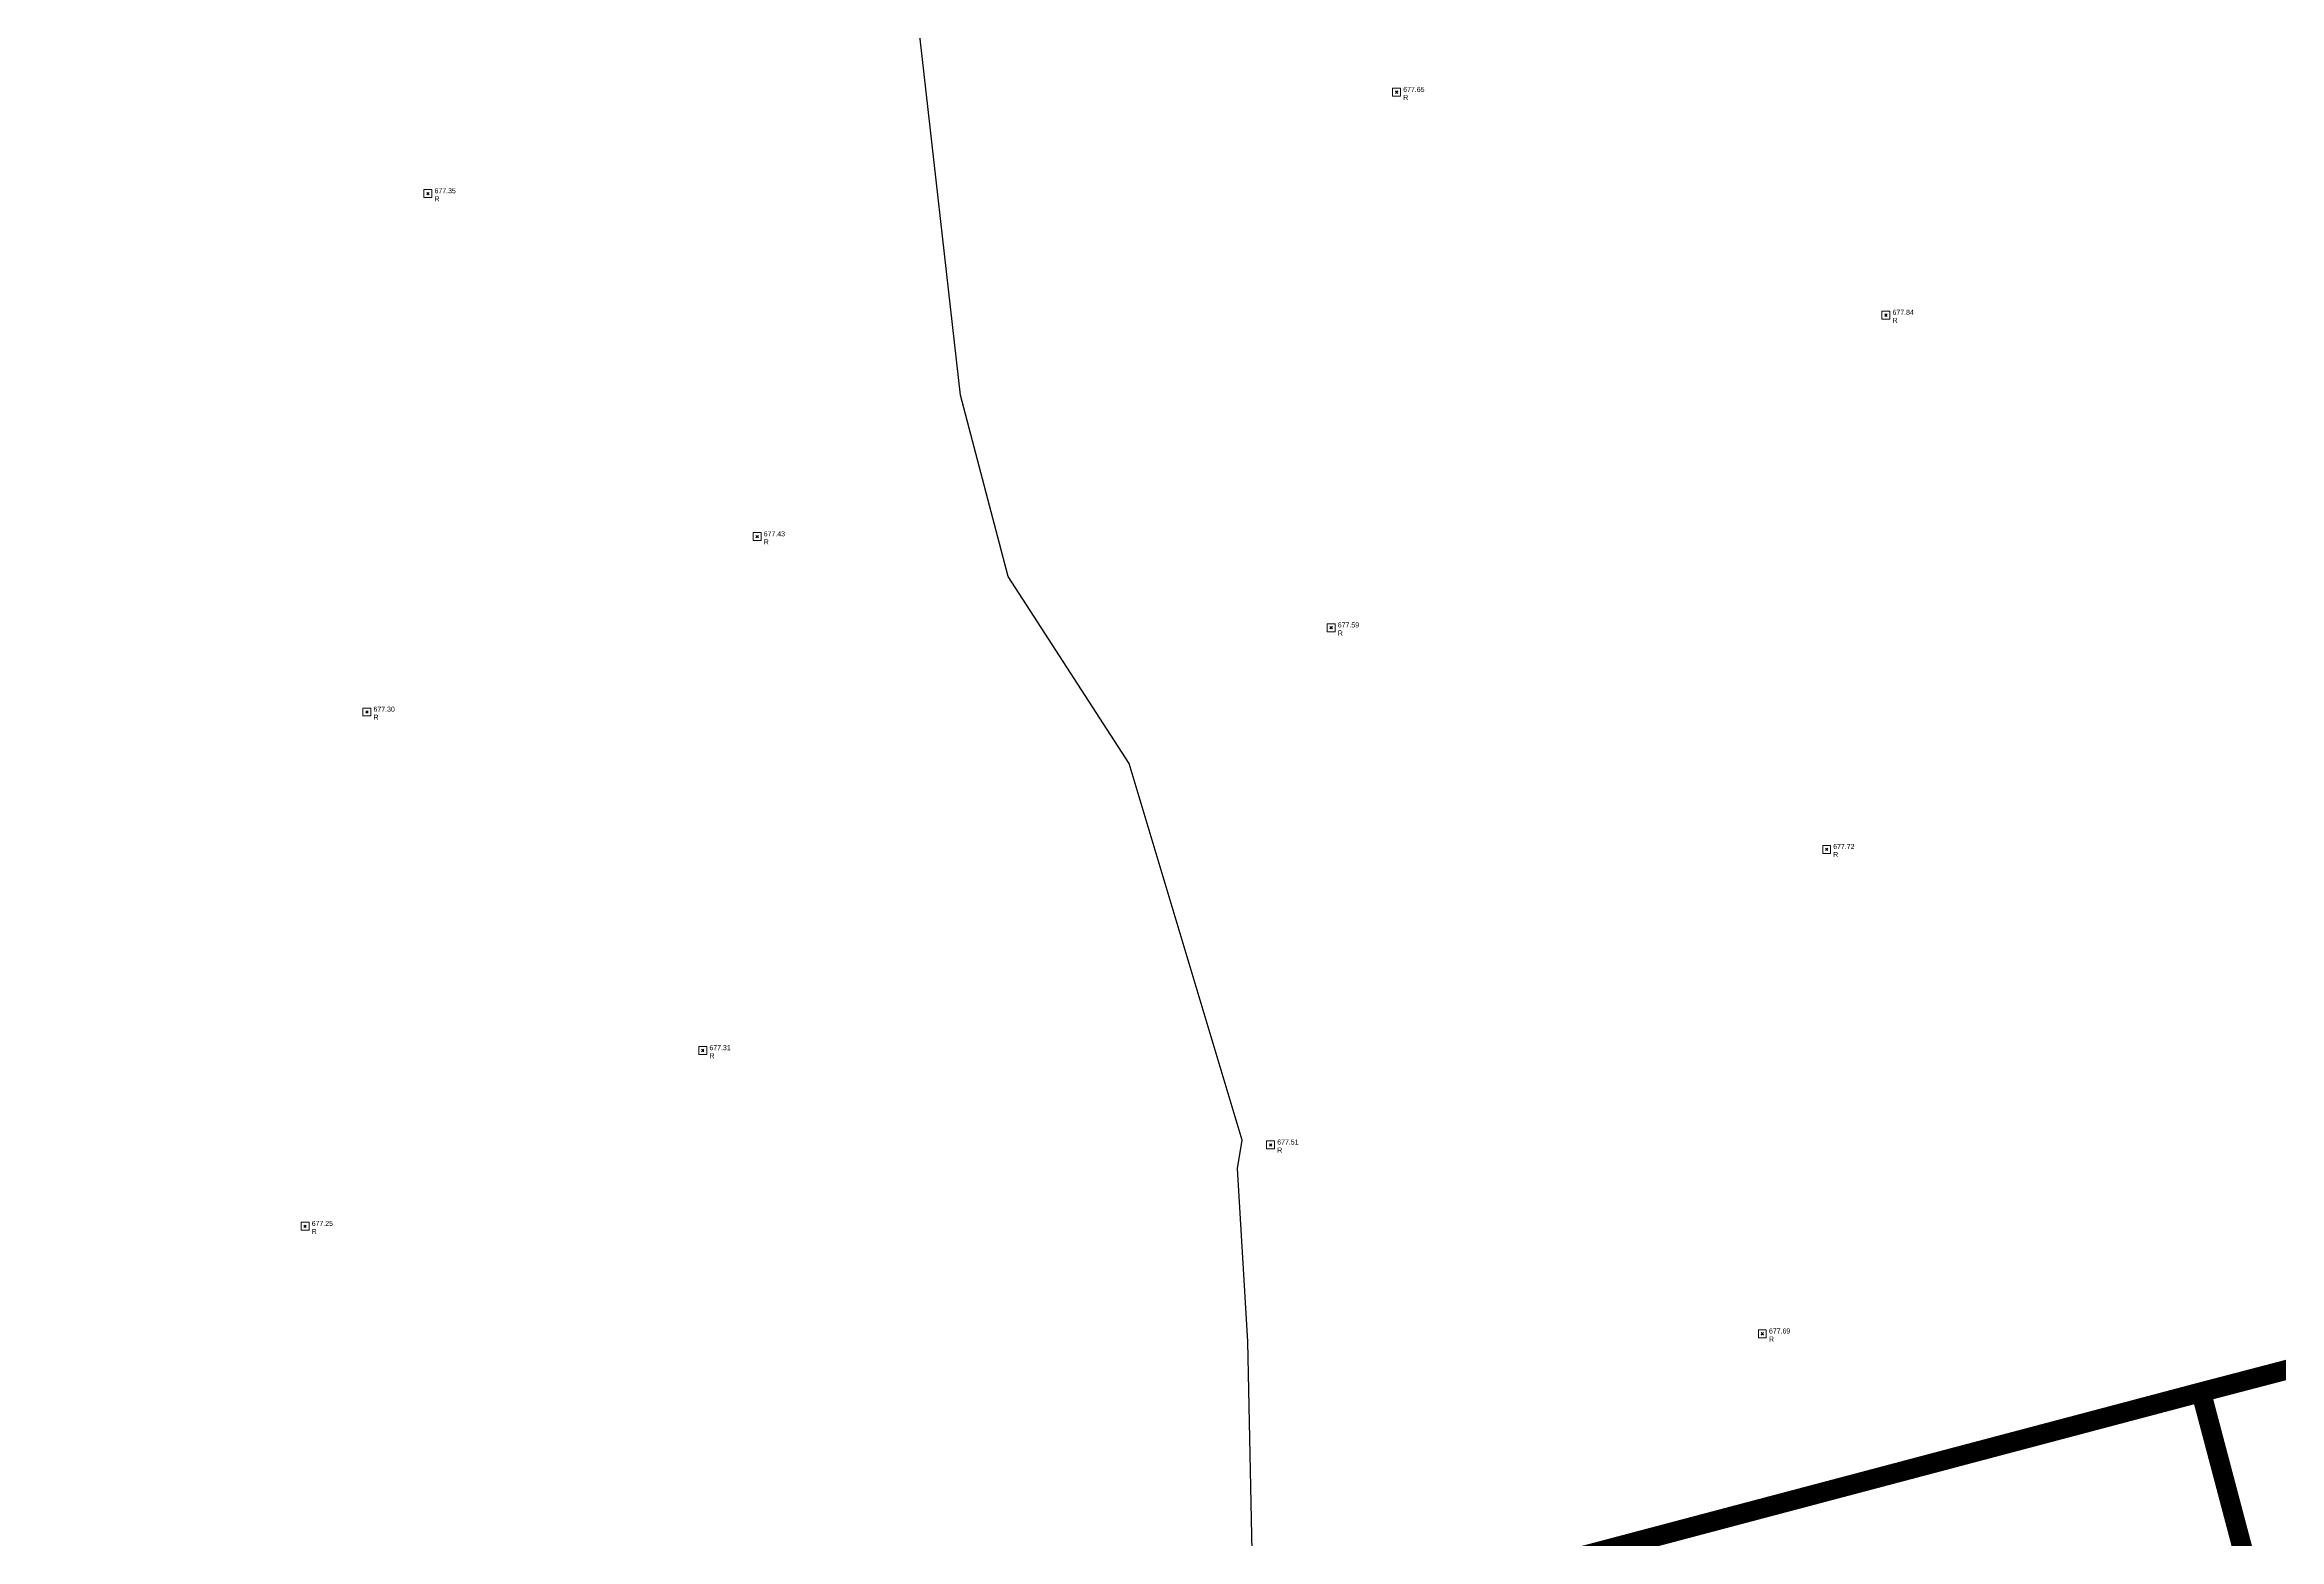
# Model space of a CAD drawing. Extents: x 350769 to 354978, y 6304672 to 6307963.
# Drawn here: x 352416 to 352472.4, y 6305642.5 to 6305680.2 of the extents above; entities that cross this region are included whole.
import ezdxf

# ---------------------------------------------------------------- set-up
doc = ezdxf.new("R2010")
doc.units = 0
doc.header["$PDMODE"] = 35
doc.header["$PDSIZE"] = 0.03
doc.linetypes.add('CONTINUOS', pattern=[0])
doc.linetypes.add('DASHDOT', pattern=[1, 0.5, -0.25, 0, -0.25])
doc.layers.get('0').update_dxf_attribs({"linetype": 'CONTINUOUS'})
for name, color, linetype in [('03_S2_Pav ext_Borde vereda', 7, 'CONTINUOUS'), ('C-TINN', 5, 'CONTINUOUS'), ('C-TOPO-MAJR', 9, 'CONTINUOUS'), ('V-NODE DIC 2005', 4, 'CONTINUOUS'), ('V-NODE-TEXT DIC 2005', 2, 'CONTINUOUS')]:
    doc.layers.add(name, color=color, linetype=linetype)
doc.layers.add('0_ASD_LINEA OFICIAL', color=253, linetype='DASHDOT', lineweight=20)
doc.layers.add('0_ASD_TOPOGRAFIA_ELEMENTOS', color=7, linetype='CONTINUOS', lineweight=5, true_color=0xbdbdbd)

# ---------------------------------------------------------------- blocks, each defined once
blk = doc.blocks.new('A$C27410629')
at = {"layer": '0_ASD_LINEA OFICIAL', "ltscale": 8, "const_width": 0.5}
for points in [[(268.161, 972.696), (289.656, 890.533), (266.437, 884.46), (116.663, 844.803)], [(285.138, 813.722), (266.437, 884.46), (116.663, 844.803)]]:
    blk.add_lwpolyline(points, dxfattribs=at)
blk = doc.blocks.new('*U1327')
at = {"color": 0, "linetype": 'ByBlock', "lineweight": -2, "transparency": 16777216}
blk.add_point((0, 0), dxfattribs=at)
blk = doc.blocks.new('*U2958', base_point=(352424.182, 6305663.254))
at = {"layer": 'V-NODE-TEXT DIC 2005', "linetype": 'ByBlock', "char_height": 0.127}
for s, insert, attachment_point in [('677.30', (352424.349, 6305663.325), 4), ('R', (352424.349, 6305663.186), 1)]:
    blk.add_mtext(s, dxfattribs=dict(at, insert=insert, attachment_point=attachment_point))
blk = doc.blocks.new('*U2959', base_point=(352424.182, 6305663.254))
at = {"layer": 'V-NODE-TEXT DIC 2005', "color": 2, "lineweight": -2}
blk.add_blockref('*U2958', (352424.182, 6305663.254), dxfattribs=at)
blk = doc.blocks.new('*U2834', base_point=(352425.721, 6305676.334))
at = {"layer": 'V-NODE-TEXT DIC 2005', "linetype": 'ByBlock', "char_height": 0.127}
for s, insert, attachment_point in [('677.35', (352425.888, 6305676.405), 4), ('R', (352425.888, 6305676.266), 1)]:
    blk.add_mtext(s, dxfattribs=dict(at, insert=insert, attachment_point=attachment_point))
blk = doc.blocks.new('*U2835', base_point=(352425.721, 6305676.334))
at = {"layer": 'V-NODE-TEXT DIC 2005', "color": 2, "lineweight": -2}
blk.add_blockref('*U2834', (352425.721, 6305676.334), dxfattribs=at)
blk = doc.blocks.new('*U2822', base_point=(352434.026, 6305667.68))
at = {"layer": 'V-NODE-TEXT DIC 2005', "linetype": 'ByBlock', "char_height": 0.127}
for s, insert, attachment_point in [('677.43', (352434.193, 6305667.751), 4), ('R', (352434.193, 6305667.612), 1)]:
    blk.add_mtext(s, dxfattribs=dict(at, insert=insert, attachment_point=attachment_point))
blk = doc.blocks.new('*U2823', base_point=(352434.026, 6305667.68))
at = {"layer": 'V-NODE-TEXT DIC 2005', "color": 2, "lineweight": -2}
blk.add_blockref('*U2822', (352434.026, 6305667.68), dxfattribs=at)
blk = doc.blocks.new('*U2820', base_point=(352432.656, 6305654.715))
at = {"layer": 'V-NODE-TEXT DIC 2005', "linetype": 'ByBlock', "char_height": 0.127}
for s, insert, attachment_point in [('677.31', (352432.823, 6305654.786), 4), ('R', (352432.823, 6305654.647), 1)]:
    blk.add_mtext(s, dxfattribs=dict(at, insert=insert, attachment_point=attachment_point))
blk = doc.blocks.new('*U2821', base_point=(352432.656, 6305654.715))
at = {"layer": 'V-NODE-TEXT DIC 2005', "color": 2, "lineweight": -2}
blk.add_blockref('*U2820', (352432.656, 6305654.715), dxfattribs=at)
blk = doc.blocks.new('*U2806', base_point=(352422.623, 6305650.28))
at = {"layer": 'V-NODE-TEXT DIC 2005', "linetype": 'ByBlock', "char_height": 0.127}
for s, insert, attachment_point in [('677.25', (352422.79, 6305650.351), 4), ('R', (352422.79, 6305650.212), 1)]:
    blk.add_mtext(s, dxfattribs=dict(at, insert=insert, attachment_point=attachment_point))
blk = doc.blocks.new('*U2807', base_point=(352422.623, 6305650.28))
at = {"layer": 'V-NODE-TEXT DIC 2005', "color": 2, "lineweight": -2}
blk.add_blockref('*U2806', (352422.623, 6305650.28), dxfattribs=at)
blk = doc.blocks.new('*U2782', base_point=(352446.98, 6305652.335))
at = {"layer": 'V-NODE-TEXT DIC 2005', "linetype": 'ByBlock', "char_height": 0.127}
for s, insert, attachment_point in [('677.51', (352447.147, 6305652.406), 4), ('R', (352447.147, 6305652.267), 1)]:
    blk.add_mtext(s, dxfattribs=dict(at, insert=insert, attachment_point=attachment_point))
blk = doc.blocks.new('*U2783', base_point=(352446.98, 6305652.335))
at = {"layer": 'V-NODE-TEXT DIC 2005', "color": 2, "lineweight": -2}
blk.add_blockref('*U2782', (352446.98, 6305652.335), dxfattribs=at)
blk = doc.blocks.new('*U2774', base_point=(352459.384, 6305647.569))
at = {"layer": 'V-NODE-TEXT DIC 2005', "linetype": 'ByBlock', "char_height": 0.127}
for s, insert, attachment_point in [('677.69', (352459.551, 6305647.64), 4), ('R', (352459.551, 6305647.501), 1)]:
    blk.add_mtext(s, dxfattribs=dict(at, insert=insert, attachment_point=attachment_point))
blk = doc.blocks.new('*U2775', base_point=(352459.384, 6305647.569))
at = {"layer": 'V-NODE-TEXT DIC 2005', "color": 2, "lineweight": -2}
blk.add_blockref('*U2774', (352459.384, 6305647.569), dxfattribs=at)
blk = doc.blocks.new('*U2772', base_point=(352461.005, 6305659.792))
at = {"layer": 'V-NODE-TEXT DIC 2005', "linetype": 'ByBlock', "char_height": 0.127}
for s, insert, attachment_point in [('677.72', (352461.172, 6305659.863), 4), ('R', (352461.172, 6305659.724), 1)]:
    blk.add_mtext(s, dxfattribs=dict(at, insert=insert, attachment_point=attachment_point))
blk = doc.blocks.new('*U2773', base_point=(352461.005, 6305659.792))
at = {"layer": 'V-NODE-TEXT DIC 2005', "color": 2, "lineweight": -2}
blk.add_blockref('*U2772', (352461.005, 6305659.792), dxfattribs=at)
blk = doc.blocks.new('*U2758', base_point=(352448.506, 6305665.381))
at = {"layer": 'V-NODE-TEXT DIC 2005', "linetype": 'ByBlock', "char_height": 0.127}
for s, insert, attachment_point in [('677.59', (352448.673, 6305665.452), 4), ('R', (352448.673, 6305665.313), 1)]:
    blk.add_mtext(s, dxfattribs=dict(at, insert=insert, attachment_point=attachment_point))
blk = doc.blocks.new('*U2759', base_point=(352448.506, 6305665.381))
at = {"layer": 'V-NODE-TEXT DIC 2005', "color": 2, "lineweight": -2}
blk.add_blockref('*U2758', (352448.506, 6305665.381), dxfattribs=at)
blk = doc.blocks.new('*U2754', base_point=(352450.156, 6305678.893))
at = {"layer": 'V-NODE-TEXT DIC 2005', "linetype": 'ByBlock', "char_height": 0.127}
for s, insert, attachment_point in [('677.65', (352450.323, 6305678.964), 4), ('R', (352450.323, 6305678.825), 1)]:
    blk.add_mtext(s, dxfattribs=dict(at, insert=insert, attachment_point=attachment_point))
blk = doc.blocks.new('*U2755', base_point=(352450.156, 6305678.893))
at = {"layer": 'V-NODE-TEXT DIC 2005', "color": 2, "lineweight": -2}
blk.add_blockref('*U2754', (352450.156, 6305678.893), dxfattribs=at)
blk = doc.blocks.new('*U2752', base_point=(352462.5, 6305673.269))
at = {"layer": 'V-NODE-TEXT DIC 2005', "linetype": 'ByBlock', "char_height": 0.127}
for s, insert, attachment_point in [('677.84', (352462.667, 6305673.34), 4), ('R', (352462.667, 6305673.201), 1)]:
    blk.add_mtext(s, dxfattribs=dict(at, insert=insert, attachment_point=attachment_point))
blk = doc.blocks.new('*U2753', base_point=(352462.5, 6305673.269))
at = {"layer": 'V-NODE-TEXT DIC 2005', "color": 2, "lineweight": -2}
blk.add_blockref('*U2752', (352462.5, 6305673.269), dxfattribs=at)
blk = doc.blocks.new('TOPOGRAFIA')
at = {"layer": 'C-TINN', "color": 9, "linetype": 'Continuous', "lineweight": 0, "true_color": 0xbdbdbd}
for points, elevation in [([(390450.005, 6302678.871), (390450.005, 6302679.071), (390450.205, 6302679.071), (390450.205, 6302678.871), (390450.005, 6302678.871)], 677.65), ([(390425.569, 6302676.314), (390425.569, 6302676.514), (390425.769, 6302676.514), (390425.769, 6302676.314), (390425.569, 6302676.314)], 677.35), ([(390462.348, 6302673.245), (390462.348, 6302673.445), (390462.548, 6302673.445), (390462.548, 6302673.245), (390462.348, 6302673.245)], 677.84), ([(390433.874, 6302667.659), (390433.874, 6302667.859), (390434.074, 6302667.859), (390434.074, 6302667.659), (390433.874, 6302667.659)], 677.43), ([(390448.353, 6302665.359), (390448.353, 6302665.559), (390448.553, 6302665.559), (390448.553, 6302665.359), (390448.353, 6302665.359)], 677.59), ([(390424.029, 6302663.234), (390424.029, 6302663.434), (390424.229, 6302663.434), (390424.229, 6302663.234), (390424.029, 6302663.234)], 677.3), ([(390460.853, 6302659.768), (390460.853, 6302659.968), (390461.053, 6302659.968), (390461.053, 6302659.768), (390460.853, 6302659.768)], 677.72), ([(390432.502, 6302654.694), (390432.502, 6302654.894), (390432.702, 6302654.894), (390432.702, 6302654.694), (390432.502, 6302654.694)], 677.31), ([(390446.826, 6302652.312), (390446.826, 6302652.512), (390447.026, 6302652.512), (390447.026, 6302652.312), (390446.826, 6302652.312)], 677.51), ([(390422.469, 6302650.26), (390422.469, 6302650.46), (390422.669, 6302650.46), (390422.669, 6302650.26), (390422.469, 6302650.26)], 677.25), ([(390459.23, 6302647.547), (390459.23, 6302647.747), (390459.43, 6302647.747), (390459.43, 6302647.547), (390459.23, 6302647.547)], 677.69)]:
    blk.add_lwpolyline(points, dxfattribs=dict(at, elevation=elevation))
for p in [(390450.105, 6302678.971, 677.65), (390425.669, 6302676.414, 677.35), (390462.448, 6302673.345, 677.84), (390433.974, 6302667.759, 677.43), (390448.453, 6302665.459, 677.59), (390424.129, 6302663.334, 677.3), (390460.953, 6302659.868, 677.72), (390432.602, 6302654.794, 677.31), (390446.926, 6302652.412, 677.51), (390422.569, 6302650.36, 677.25), (390459.33, 6302647.647, 677.69)]:
    blk.add_point(p, dxfattribs=at)
at = {"layer": 'C-TOPO-MAJR', "color": 9, "linetype": 'Continuous', "lineweight": -3, "true_color": 0xbdbdbd, "elevation": 677.5}
blk.add_lwpolyline([(390446.539, 6302638.486), (390446.349, 6302647.449), (390446.093, 6302651.817), (390446.21, 6302652.531), (390443.358, 6302662.031), (390440.308, 6302666.752), (390439.106, 6302671.326), (390438.032, 6302680.763), (390437.285, 6302682.367), (390436.087, 6302685.273), (390428.508, 6302690.654), (390427.506, 6302692.177), (390424.859, 6302703.448), (390425.645, 6302712.79), (390425.97, 6302713.788), (390422.468, 6302712.628), (390422.82, 6302713.17), (390423.452, 6302714.379), (390416.736, 6302714.965), (390405.426, 6302719.846)], dxfattribs=at)
at = {"layer": 'V-NODE DIC 2005', "color": 9, "lineweight": 0, "true_color": 0xbdbdbd, "rotation": 359.9963883938062}
for p in [(390450.105, 6302678.97), (390425.669, 6302676.413), (390462.448, 6302673.346), (390433.974, 6302667.758), (390448.454, 6302665.459), (390424.13, 6302663.333), (390460.952, 6302659.869), (390432.603, 6302654.794), (390446.927, 6302652.413), (390422.57, 6302650.359), (390459.331, 6302647.646)]:
    blk.add_blockref('*U1327', p, dxfattribs=at)
at = {"layer": 'V-NODE-TEXT DIC 2005', "color": 9, "lineweight": 0, "true_color": 0xbdbdbd, "rotation": 359.9963883938062}
for name, p in [('*U2755', (390450.105, 6302678.97)), ('*U2835', (390425.669, 6302676.413)), ('*U2753', (390462.448, 6302673.346)), ('*U2823', (390433.974, 6302667.758)), ('*U2759', (390448.454, 6302665.459)), ('*U2959', (390424.13, 6302663.333)), ('*U2773', (390460.952, 6302659.869)), ('*U2821', (390432.603, 6302654.794)), ('*U2783', (390446.927, 6302652.413)), ('*U2807', (390422.57, 6302650.359)), ('*U2775', (390459.331, 6302647.646))]:
    blk.add_blockref(name, p, dxfattribs=at)

msp = doc.modelspace()

# ---------------------------------------------------------------- block references
at = {"layer": '03_S2_Pav ext_Borde vereda', "linetype": 'Continuous'}
msp.add_blockref('A$C27410629', (352203.962, 6304761.714), dxfattribs=at)

# ---------------------------------------------------------------- next in the draw order: block references
at = {"layer": '0_ASD_TOPOGRAFIA_ELEMENTOS', "color": 30, "true_color": 0xf26507}
msp.add_blockref('TOPOGRAFIA', (-38000, 3000), dxfattribs=at)

doc.saveas('drawing.dxf')
